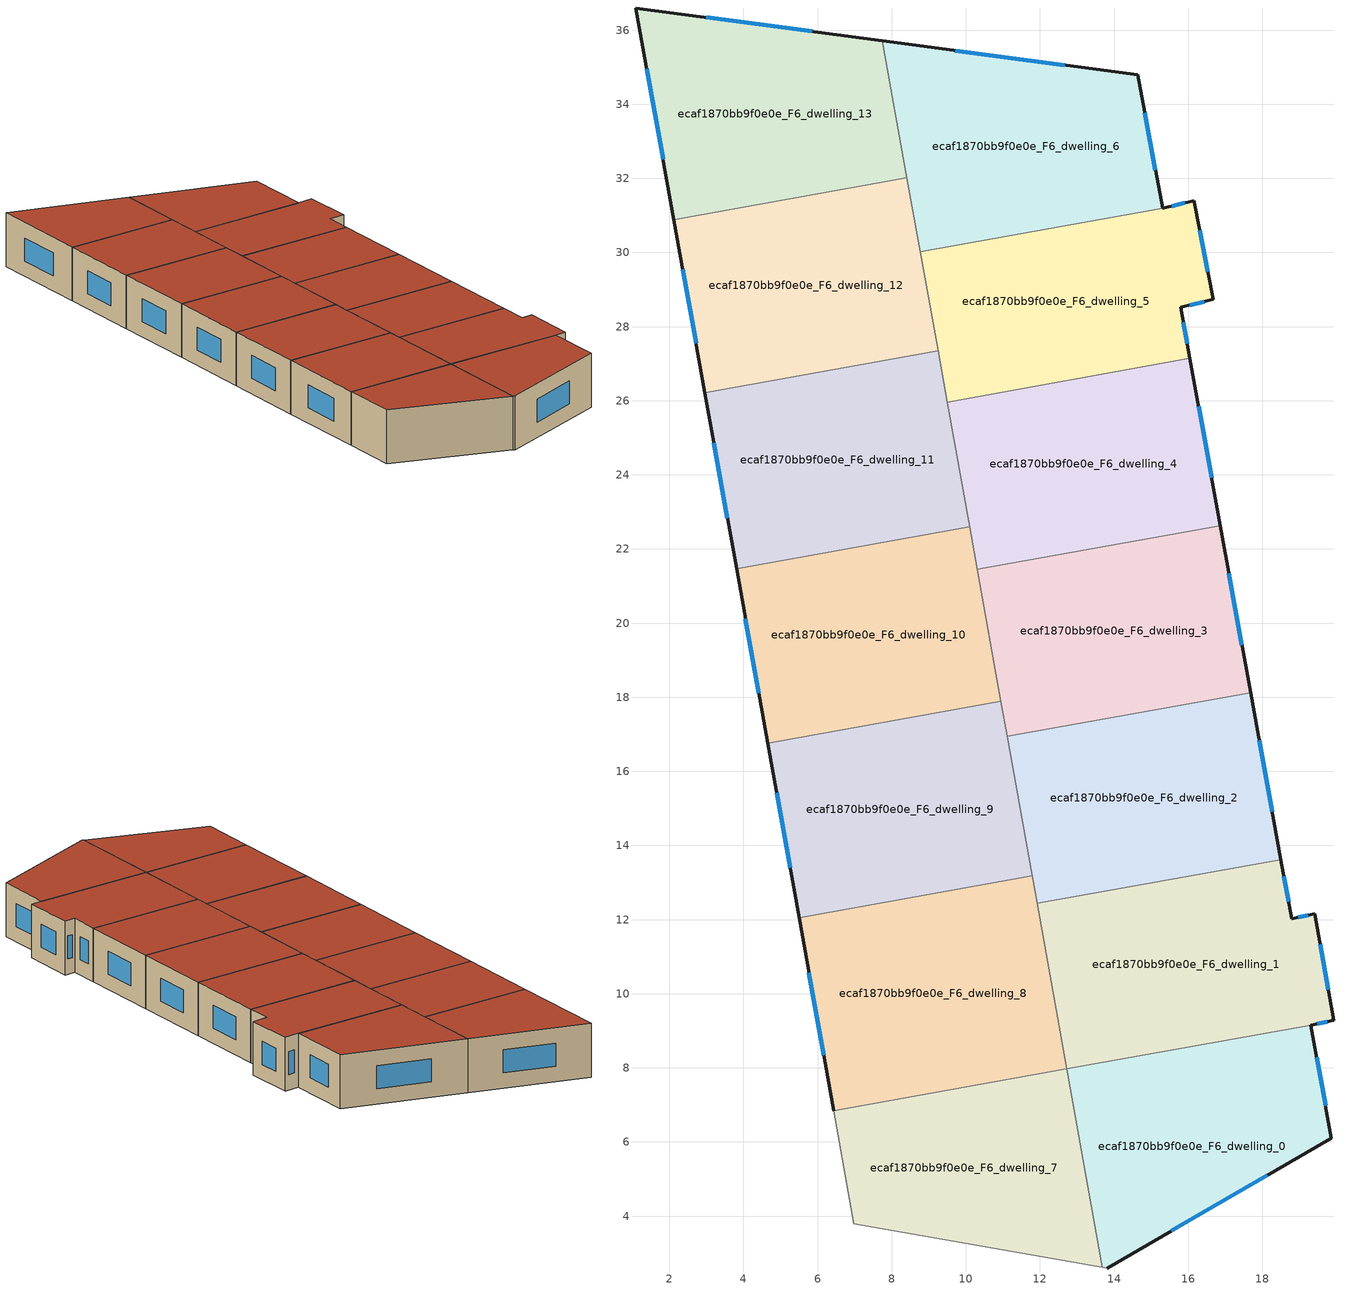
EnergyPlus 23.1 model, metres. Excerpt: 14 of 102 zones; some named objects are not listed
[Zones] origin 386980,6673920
ecaf1870bb9f0e0e_F6_dwelling_0
 floor to ecaf1870bb9f0e0e_F5_dwelling_0 (EU_floor_Construction): 19.31,9.16 19.87,6.11 13.81,2.6 13.68,2.62 12.72,7.97 z18
 wall outside (EU_wall_Construction): 13.81,2.6 19.87,6.11 19.31,9.16 z18:21
 wall to ecaf1870bb9f0e0e_F6_dwelling_7 (EU_wall_Construction): 12.72,7.97 13.68,2.62 z18:21
 wall to ecaf1870bb9f0e0e_F6_dwelling_1 (EU_wall_Construction): 19.31,9.16 12.72,7.97 z18:21
 wall adiabatic (EU_wall_Construction): 13.68,2.62 13.81,2.6 z18:21
 window (EU_Window_Construction): 19.71,6.98 19.47,8.28 / 15.54,3.6 18.14,5.1 z18.86:20.14
 roof outside (EU_roof_Construction): 19.87,6.11 19.31,9.16 12.72,7.97 13.68,2.62 13.81,2.6 z21
ecaf1870bb9f0e0e_F6_dwelling_1
 floor to ecaf1870bb9f0e0e_F5_dwelling_1 (EU_floor_Construction): 18.5,13.62 18.79,12.02 19.42,12.17 19.92,9.28 19.31,9.16 12.72,7.97 11.92,12.44 z18
 wall outside (EU_wall_Construction): 19.31,9.16 19.92,9.28 19.42,12.17 18.79,12.02 18.5,13.62 z18:21
 wall to ecaf1870bb9f0e0e_F6_dwelling_2 (EU_wall_Construction): 18.5,13.62 11.92,12.44 z18:21
 wall to ecaf1870bb9f0e0e_F6_dwelling_8 (EU_wall_Construction): 11.92,12.44 12.72,7.97 z18:21
 window (EU_Window_Construction): 19.49,9.19 19.75,9.25 / 18.71,12.48 18.59,13.16 / 19.24,12.12 18.97,12.06 / 19.78,10.11 19.56,11.34 z18.86:20.14
 roof outside (EU_roof_Construction): 19.92,9.28 19.42,12.17 18.79,12.02 18.5,13.62 11.92,12.44 12.72,7.97 19.31,9.16 z21
ecaf1870bb9f0e0e_F6_dwelling_10
 floor to ecaf1870bb9f0e0e_F5_dwelling_10 (EU_floor_Construction): 10.1,22.6 10.95,17.89 4.66,16.76 3.81,21.47 z18
 wall outside (EU_wall_Construction): 3.81,21.47 4.66,16.76 z18:21
 wall to ecaf1870bb9f0e0e_F6_dwelling_9 (EU_wall_Construction): 4.66,16.76 10.95,17.89 z18:21
 wall to ecaf1870bb9f0e0e_F6_dwelling_11 (EU_wall_Construction): 10.1,22.6 3.81,21.47 z18:21
 wall to ecaf1870bb9f0e0e_F6_dwelling_3 (EU_wall_Construction): 10.95,17.89 10.31,21.45 z18:21
 wall to ecaf1870bb9f0e0e_F6_dwelling_4 (EU_wall_Construction): 10.31,21.45 10.1,22.6 z18:21
 window (EU_Window_Construction): 4.06,20.12 4.42,18.11 z18.86:20.14
 roof outside (EU_roof_Construction): 10.95,17.89 10.1,22.6 3.81,21.47 4.66,16.76 z21
ecaf1870bb9f0e0e_F6_dwelling_11
 floor to ecaf1870bb9f0e0e_F5_dwelling_11 (EU_floor_Construction): 9.25,27.34 10.1,22.6 3.81,21.47 2.96,26.22 z18
 wall outside (EU_wall_Construction): 2.96,26.22 3.81,21.47 z18:21
 wall to ecaf1870bb9f0e0e_F6_dwelling_12 (EU_wall_Construction): 9.25,27.34 2.96,26.22 z18:21
 wall to ecaf1870bb9f0e0e_F6_dwelling_4 (EU_wall_Construction): 10.1,22.6 9.5,25.97 z18:21
 wall to ecaf1870bb9f0e0e_F6_dwelling_5 (EU_wall_Construction): 9.5,25.97 9.25,27.34 z18:21
 window (EU_Window_Construction): 3.21,24.86 3.57,22.83 z18.86:20.14
 roof outside (EU_roof_Construction): 10.1,22.6 9.25,27.34 2.96,26.22 3.81,21.47 z21
ecaf1870bb9f0e0e_F6_dwelling_12
 floor to ecaf1870bb9f0e0e_F5_dwelling_12 (EU_floor_Construction): 8.41,32.01 9.25,27.34 2.96,26.22 2.13,30.88 z18
 wall outside (EU_wall_Construction): 2.13,30.88 2.96,26.22 z18:21
 wall to ecaf1870bb9f0e0e_F6_dwelling_13 (EU_wall_Construction): 8.41,32.01 2.13,30.88 z18:21
 wall to ecaf1870bb9f0e0e_F6_dwelling_5 (EU_wall_Construction): 9.25,27.34 8.77,30.03 z18:21
 wall to ecaf1870bb9f0e0e_F6_dwelling_6 (EU_wall_Construction): 8.77,30.03 8.41,32.01 z18:21
 window (EU_Window_Construction): 2.37,29.55 2.72,27.55 z18.86:20.14
 roof outside (EU_roof_Construction): 9.25,27.34 8.41,32.01 2.13,30.88 2.96,26.22 z21
ecaf1870bb9f0e0e_F6_dwelling_13
 floor to ecaf1870bb9f0e0e_F5_dwelling_13 (EU_floor_Construction): 7.75,35.71 8.41,32.01 2.13,30.88 1.1,36.6 z18
 wall outside (EU_wall_Construction): 7.75,35.71 1.1,36.6 2.13,30.88 z18:21
 wall to ecaf1870bb9f0e0e_F6_dwelling_6 (EU_wall_Construction): 8.41,32.01 7.75,35.71 z18:21
 window (EU_Window_Construction): 1.39,34.96 1.83,32.52 / 5.85,35.96 3,36.34 z18.86:20.14
 roof outside (EU_roof_Construction): 8.41,32.01 7.75,35.71 1.1,36.6 2.13,30.88 z21
ecaf1870bb9f0e0e_F6_dwelling_2
 floor to ecaf1870bb9f0e0e_F5_dwelling_2 (EU_floor_Construction): 17.69,18.12 18.5,13.62 11.92,12.44 11.11,16.94 z18
 wall outside (EU_wall_Construction): 18.5,13.62 17.69,18.12 z18:21
 wall to ecaf1870bb9f0e0e_F6_dwelling_3 (EU_wall_Construction): 17.69,18.12 11.11,16.94 z18:21
 wall to ecaf1870bb9f0e0e_F6_dwelling_9 (EU_wall_Construction): 11.11,16.94 11.79,13.18 z18:21
 wall to ecaf1870bb9f0e0e_F6_dwelling_8 (EU_wall_Construction): 11.79,13.18 11.92,12.44 z18:21
 window (EU_Window_Construction): 18.27,14.91 17.92,16.84 z18.86:20.14
 roof outside (EU_roof_Construction): 18.5,13.62 17.69,18.12 11.11,16.94 11.92,12.44 z21
ecaf1870bb9f0e0e_F6_dwelling_3
 floor to ecaf1870bb9f0e0e_F5_dwelling_3 (EU_floor_Construction): 16.87,22.63 17.69,18.12 11.11,16.94 10.31,21.45 z18
 wall outside (EU_wall_Construction): 17.69,18.12 16.87,22.63 z18:21
 wall to ecaf1870bb9f0e0e_F6_dwelling_4 (EU_wall_Construction): 16.87,22.63 10.31,21.45 z18:21
 wall to ecaf1870bb9f0e0e_F6_dwelling_9 (EU_wall_Construction): 10.95,17.89 11.11,16.94 z18:21
 window (EU_Window_Construction): 17.45,19.41 17.1,21.34 z18.86:20.14
 roof outside (EU_roof_Construction): 17.69,18.12 16.87,22.63 10.31,21.45 11.11,16.94 z21
ecaf1870bb9f0e0e_F6_dwelling_4
 floor to ecaf1870bb9f0e0e_F5_dwelling_4 (EU_floor_Construction): 16.05,27.14 16.87,22.63 10.31,21.45 9.5,25.97 z18
 wall outside (EU_wall_Construction): 16.87,22.63 16.05,27.14 z18:21
 wall to ecaf1870bb9f0e0e_F6_dwelling_5 (EU_wall_Construction): 16.05,27.14 9.5,25.97 z18:21
 window (EU_Window_Construction): 16.63,23.92 16.28,25.85 z18.86:20.14
 roof outside (EU_roof_Construction): 16.87,22.63 16.05,27.14 9.5,25.97 10.31,21.45 z21
ecaf1870bb9f0e0e_F6_dwelling_5
 floor to ecaf1870bb9f0e0e_F5_dwelling_5 (EU_floor_Construction): 16.16,31.35 16.68,28.74 15.8,28.52 16.05,27.14 9.5,25.97 8.77,30.03 15.31,31.2 16.16,31.39 z18
 wall outside (EU_wall_Construction): 16.05,27.14 15.8,28.52 16.68,28.74 16.16,31.35 16.16,31.39 15.31,31.2 z18:21
 wall to ecaf1870bb9f0e0e_F6_dwelling_6 (EU_wall_Construction): 15.31,31.2 8.77,30.03 z18:21
 window (EU_Window_Construction): 15.98,27.53 15.87,28.12 / 15.91,31.34 15.55,31.25 / 16.53,29.48 16.31,30.6 / 16.05,28.58 16.43,28.68 z18.86:20.14
 roof outside (EU_roof_Construction): 16.05,27.14 15.8,28.52 16.68,28.74 16.16,31.35 16.16,31.39 15.31,31.2 8.77,30.03 9.5,25.97 z21
ecaf1870bb9f0e0e_F6_dwelling_6
 floor to ecaf1870bb9f0e0e_F5_dwelling_6 (EU_floor_Construction): 14.63,34.79 15.31,31.2 8.77,30.03 7.75,35.71 z18
 wall outside (EU_wall_Construction): 15.31,31.2 14.63,34.79 7.75,35.71 z18:21
 window (EU_Window_Construction): 12.67,35.06 9.72,35.45 / 15.12,32.23 14.83,33.77 z18.86:20.14
 roof outside (EU_roof_Construction): 15.31,31.2 14.63,34.79 7.75,35.71 8.77,30.03 z21
ecaf1870bb9f0e0e_F6_dwelling_7
 floor to ecaf1870bb9f0e0e_F5_dwelling_7 (EU_floor_Construction): 12.72,7.97 13.68,2.62 6.98,3.79 6.44,6.85 z18
 wall adiabatic (EU_wall_Construction): 6.44,6.85 6.98,3.79 13.68,2.62 z18:21
 wall to ecaf1870bb9f0e0e_F6_dwelling_8 (EU_wall_Construction): 12.72,7.97 6.44,6.85 z18:21
 roof outside (EU_roof_Construction): 13.68,2.62 12.72,7.97 6.44,6.85 6.98,3.79 z21
ecaf1870bb9f0e0e_F6_dwelling_8
 floor to ecaf1870bb9f0e0e_F5_dwelling_8 (EU_floor_Construction): 11.79,13.18 12.72,7.97 6.44,6.85 5.5,12.05 z18
 wall outside (EU_wall_Construction): 5.5,12.05 6.44,6.85 z18:21
 wall to ecaf1870bb9f0e0e_F6_dwelling_9 (EU_wall_Construction): 11.79,13.18 5.5,12.05 z18:21
 window (EU_Window_Construction): 5.77,10.57 6.17,8.33 z18.86:20.14
 roof outside (EU_roof_Construction): 12.72,7.97 11.79,13.18 5.5,12.05 6.44,6.85 z21
ecaf1870bb9f0e0e_F6_dwelling_9
 floor to ecaf1870bb9f0e0e_F5_dwelling_9 (EU_floor_Construction): 10.95,17.89 11.79,13.18 5.5,12.05 4.66,16.76 z18
 wall outside (EU_wall_Construction): 4.66,16.76 5.5,12.05 z18:21
 window (EU_Window_Construction): 4.9,15.42 5.26,13.4 z18.86:20.14
 roof outside (EU_roof_Construction): 11.79,13.18 10.95,17.89 4.66,16.76 5.5,12.05 z21
[Building]
EU S2 Campaign: North Axis=0; Terrain=City; Solar Distribution=FullExterior
[Site:Location]
Helsinki-Vantaa.AP: Latitude=60.317; Longitude=24.963; Time Zone=2; Elevation=54.6
[SizingPeriod:WeatherFileDays]
AnnualSizingPeriod: Begin Month=1; Begin Day of Month=1; End Month=12; End Day of Month=31; Day of Week for Start Day=Monday; Use Weather File Daylight Saving Period=No; Use Weather File Rain and Snow Indicators=No
[MATERIAL]
EU_InternalMass_Material: Roughness=MediumRough; Thickness=0.1; Conductivity=1; Density=1800; Specific Heat=900; Thermal Absorptance=0.9; Solar Absorptance=0.7; Visible Absorptance=0.7
[MATERIAL:NOMASS] Roughness=MediumRough; Thermal Absorptance=0.9; Solar Absorptance=0.7; Visible Absorptance=0.7
Name | Thermal Resistance
EU_wall_NoMass | 1.10183
EU_roof_NoMass; EU_floor_NoMass | 1.70606
[WINDOWMATERIAL:SIMPLEGLAZINGSYSTEM]
EU_Window_SimpleGlazing: UFactor=3.11035; Solar Heat Gain Coefficient=0.8; Visible Transmittance=0.8
[CONSTRUCTION]
EU_wall_Construction: EU_wall_NoMass
EU_roof_Construction: EU_roof_NoMass
EU_floor_Construction: EU_floor_NoMass
EU_Window_Construction: EU_Window_SimpleGlazing
EU_InternalMass_Construction: EU_InternalMass_Material
[ZONE] Type=1; Multiplier=1; Ceiling Height=autocalculate; Floor Area=autocalculate; Part of Total Floor Area=Yes
Name | Volume
ecaf1870bb9f0e0e_F6_dwelling_0 | 86.6375
ecaf1870bb9f0e0e_F6_dwelling_1 | 96.6255
ecaf1870bb9f0e0e_F6_dwelling_10; ecaf1870bb9f0e0e_F6_dwelling_9 | 91.6494
ecaf1870bb9f0e0e_F6_dwelling_11 | 92.4346
ecaf1870bb9f0e0e_F6_dwelling_12 | 90.8599
ecaf1870bb9f0e0e_F6_dwelling_13 | 91.6472
ecaf1870bb9f0e0e_F6_dwelling_2 | 91.6487
ecaf1870bb9f0e0e_F6_dwelling_3 | 91.6501
ecaf1870bb9f0e0e_F6_dwelling_4 | 91.6458
ecaf1870bb9f0e0e_F6_dwelling_5 | 89.4932
ecaf1870bb9f0e0e_F6_dwelling_6 | 93.7764
ecaf1870bb9f0e0e_F6_dwelling_7 | 81.8723
ecaf1870bb9f0e0e_F6_dwelling_8 | 101.423
[INTERNALMASS] Construction=EU_InternalMass_Construction
Name | Zone or ZoneList | Surface Area
ecaf1870bb9f0e0e_F6_dwelling_0_EU_InternalMass | ecaf1870bb9f0e0e_F6_dwelling_0 | 28.8793
ecaf1870bb9f0e0e_F6_dwelling_1_EU_InternalMass | ecaf1870bb9f0e0e_F6_dwelling_1 | 32.2088
ecaf1870bb9f0e0e_F6_dwelling_2_EU_InternalMass | ecaf1870bb9f0e0e_F6_dwelling_2 | 30.5493
ecaf1870bb9f0e0e_F6_dwelling_3_EU_InternalMass | ecaf1870bb9f0e0e_F6_dwelling_3 | 30.5499
ecaf1870bb9f0e0e_F6_dwelling_4_EU_InternalMass | ecaf1870bb9f0e0e_F6_dwelling_4 | 30.5486
ecaf1870bb9f0e0e_F6_dwelling_5_EU_InternalMass | ecaf1870bb9f0e0e_F6_dwelling_5 | 29.8313
ecaf1870bb9f0e0e_F6_dwelling_6_EU_InternalMass | ecaf1870bb9f0e0e_F6_dwelling_6 | 31.2589
ecaf1870bb9f0e0e_F6_dwelling_7_EU_InternalMass | ecaf1870bb9f0e0e_F6_dwelling_7 | 27.2909
ecaf1870bb9f0e0e_F6_dwelling_8_EU_InternalMass | ecaf1870bb9f0e0e_F6_dwelling_8 | 33.8077
ecaf1870bb9f0e0e_F6_dwelling_9_EU_InternalMass | ecaf1870bb9f0e0e_F6_dwelling_9 | 30.5496
ecaf1870bb9f0e0e_F6_dwelling_10_EU_InternalMass | ecaf1870bb9f0e0e_F6_dwelling_10 | 30.5496
ecaf1870bb9f0e0e_F6_dwelling_11_EU_InternalMass | ecaf1870bb9f0e0e_F6_dwelling_11 | 30.8118
ecaf1870bb9f0e0e_F6_dwelling_12_EU_InternalMass | ecaf1870bb9f0e0e_F6_dwelling_12 | 30.2867
ecaf1870bb9f0e0e_F6_dwelling_13_EU_InternalMass | ecaf1870bb9f0e0e_F6_dwelling_13 | 30.5493
[OTHEREQUIPMENT] Fuel Type=Electricity; Design Level Calculation Method=Watts/Area; Power per Zone Floor Area=1; Fraction Latent=0; Fraction Radiant=0; Fraction Lost=0; Carbon Dioxide Generation Rate=0; EndUse Subcategory=EU_Step8_InternalGains
Name | Zone or ZoneList or Space or SpaceList | Schedule
EU_Step8_InternalGain_ecaf1870bb9f0e0e_F6_dwelling_0_f000 | ecaf1870bb9f0e0e_F6_dwelling_0 | EU_Step8_GainSchedule_ecaf1870bb9f0e0e_F6_dwelling_0_f000
EU_Step8_InternalGain_ecaf1870bb9f0e0e_F6_dwelling_1_f000 | ecaf1870bb9f0e0e_F6_dwelling_1 | EU_Step8_GainSchedule_ecaf1870bb9f0e0e_F6_dwelling_1_f000
EU_Step8_InternalGain_ecaf1870bb9f0e0e_F6_dwelling_2_f000 | ecaf1870bb9f0e0e_F6_dwelling_2 | EU_Step8_GainSchedule_ecaf1870bb9f0e0e_F6_dwelling_2_f000
EU_Step8_InternalGain_ecaf1870bb9f0e0e_F6_dwelling_3_f000 | ecaf1870bb9f0e0e_F6_dwelling_3 | EU_Step8_GainSchedule_ecaf1870bb9f0e0e_F6_dwelling_3_f000
EU_Step8_InternalGain_ecaf1870bb9f0e0e_F6_dwelling_4_f000 | ecaf1870bb9f0e0e_F6_dwelling_4 | EU_Step8_GainSchedule_ecaf1870bb9f0e0e_F6_dwelling_4_f000
EU_Step8_InternalGain_ecaf1870bb9f0e0e_F6_dwelling_5_f000 | ecaf1870bb9f0e0e_F6_dwelling_5 | EU_Step8_GainSchedule_ecaf1870bb9f0e0e_F6_dwelling_5_f000
EU_Step8_InternalGain_ecaf1870bb9f0e0e_F6_dwelling_6_f000 | ecaf1870bb9f0e0e_F6_dwelling_6 | EU_Step8_GainSchedule_ecaf1870bb9f0e0e_F6_dwelling_6_f000
EU_Step8_InternalGain_ecaf1870bb9f0e0e_F6_dwelling_7_f000 | ecaf1870bb9f0e0e_F6_dwelling_7 | EU_Step8_GainSchedule_ecaf1870bb9f0e0e_F6_dwelling_7_f000
EU_Step8_InternalGain_ecaf1870bb9f0e0e_F6_dwelling_8_f000 | ecaf1870bb9f0e0e_F6_dwelling_8 | EU_Step8_GainSchedule_ecaf1870bb9f0e0e_F6_dwelling_8_f000
EU_Step8_InternalGain_ecaf1870bb9f0e0e_F6_dwelling_9_f000 | ecaf1870bb9f0e0e_F6_dwelling_9 | EU_Step8_GainSchedule_ecaf1870bb9f0e0e_F6_dwelling_9_f000
EU_Step8_InternalGain_ecaf1870bb9f0e0e_F6_dwelling_10_f000 | ecaf1870bb9f0e0e_F6_dwelling_10 | EU_Step8_GainSchedule_ecaf1870bb9f0e0e_F6_dwelling_10_f000
EU_Step8_InternalGain_ecaf1870bb9f0e0e_F6_dwelling_11_f000 | ecaf1870bb9f0e0e_F6_dwelling_11 | EU_Step8_GainSchedule_ecaf1870bb9f0e0e_F6_dwelling_11_f000
EU_Step8_InternalGain_ecaf1870bb9f0e0e_F6_dwelling_12_f000 | ecaf1870bb9f0e0e_F6_dwelling_12 | EU_Step8_GainSchedule_ecaf1870bb9f0e0e_F6_dwelling_12_f000
EU_Step8_InternalGain_ecaf1870bb9f0e0e_F6_dwelling_13_f000 | ecaf1870bb9f0e0e_F6_dwelling_13 | EU_Step8_GainSchedule_ecaf1870bb9f0e0e_F6_dwelling_13_f000
[ZONEVENTILATION:DESIGNFLOWRATE] Schedule=EU_AlwaysOn; Design Flow Rate Calculation Method=AirChanges/Hour; Air Changes per Hour=0.756316; Ventilation Type=Natural; Fan Pressure Rise=0; Fan Total Efficiency=1; Constant Term Coefficient=1; Temperature Term Coefficient=0; Velocity Term Coefficient=0; Velocity Squared Term Coefficient=0; Minimum Indoor Temperature=-100; Maximum Indoor Temperature=100; Delta Temperature=-100; Minimum Outdoor Temperature=-100; Maximum Outdoor Temperature=100; Maximum Wind Speed=40
Name | Zone or ZoneList or Space or SpaceList
EU_ConstantAir_ecaf1870bb9f0e0e_F6_dwelling_0 | ecaf1870bb9f0e0e_F6_dwelling_0
EU_ConstantAir_ecaf1870bb9f0e0e_F6_dwelling_1 | ecaf1870bb9f0e0e_F6_dwelling_1
EU_ConstantAir_ecaf1870bb9f0e0e_F6_dwelling_2 | ecaf1870bb9f0e0e_F6_dwelling_2
EU_ConstantAir_ecaf1870bb9f0e0e_F6_dwelling_3 | ecaf1870bb9f0e0e_F6_dwelling_3
EU_ConstantAir_ecaf1870bb9f0e0e_F6_dwelling_4 | ecaf1870bb9f0e0e_F6_dwelling_4
EU_ConstantAir_ecaf1870bb9f0e0e_F6_dwelling_5 | ecaf1870bb9f0e0e_F6_dwelling_5
EU_ConstantAir_ecaf1870bb9f0e0e_F6_dwelling_6 | ecaf1870bb9f0e0e_F6_dwelling_6
EU_ConstantAir_ecaf1870bb9f0e0e_F6_dwelling_7 | ecaf1870bb9f0e0e_F6_dwelling_7
EU_ConstantAir_ecaf1870bb9f0e0e_F6_dwelling_8 | ecaf1870bb9f0e0e_F6_dwelling_8
EU_ConstantAir_ecaf1870bb9f0e0e_F6_dwelling_9 | ecaf1870bb9f0e0e_F6_dwelling_9
EU_ConstantAir_ecaf1870bb9f0e0e_F6_dwelling_10 | ecaf1870bb9f0e0e_F6_dwelling_10
EU_ConstantAir_ecaf1870bb9f0e0e_F6_dwelling_11 | ecaf1870bb9f0e0e_F6_dwelling_11
EU_ConstantAir_ecaf1870bb9f0e0e_F6_dwelling_12 | ecaf1870bb9f0e0e_F6_dwelling_12
EU_ConstantAir_ecaf1870bb9f0e0e_F6_dwelling_13 | ecaf1870bb9f0e0e_F6_dwelling_13
[HVACTEMPLATE:ZONE:IDEALLOADSAIRSYSTEM] System Availability Schedule=EU_AlwaysOn; Maximum Heating Supply Air Temperature=50; Minimum Cooling Supply Air Temperature=13; Maximum Heating Supply Air Humidity Ratio=0.0156; Minimum Cooling Supply Air Humidity Ratio=0.0077; Heating Limit=NoLimit; Cooling Limit=NoLimit; Heating Availability Schedule=EU_AlwaysOn; Cooling Availability Schedule=EU_CoolingOff; Dehumidification Control Type=ConstantSensibleHeatRatio; Cooling Sensible Heat Ratio=0.7; Dehumidification Setpoint=60; Humidification Control Type=None; Humidification Setpoint=30; Outdoor Air Method=None; Outdoor Air Flow Rate per Person=0.00944; Outdoor Air Flow Rate per Zone Floor Area=0; Outdoor Air Flow Rate per Zone=0; Demand Controlled Ventilation Type=None; Outdoor Air Economizer Type=NoEconomizer; Heat Recovery Type=None; Sensible Heat Recovery Effectiveness=0.7; Latent Heat Recovery Effectiveness=0.65
Name | Template Thermostat
ecaf1870bb9f0e0e_F6_dwelling_0 | EU_HeatOnly_ecaf1870bb9f0e0e_F6_dwelling_0
ecaf1870bb9f0e0e_F6_dwelling_1 | EU_HeatOnly_ecaf1870bb9f0e0e_F6_dwelling_1
ecaf1870bb9f0e0e_F6_dwelling_2 | EU_HeatOnly_ecaf1870bb9f0e0e_F6_dwelling_2
ecaf1870bb9f0e0e_F6_dwelling_3 | EU_HeatOnly_ecaf1870bb9f0e0e_F6_dwelling_3
ecaf1870bb9f0e0e_F6_dwelling_4 | EU_HeatOnly_ecaf1870bb9f0e0e_F6_dwelling_4
ecaf1870bb9f0e0e_F6_dwelling_5 | EU_HeatOnly_ecaf1870bb9f0e0e_F6_dwelling_5
ecaf1870bb9f0e0e_F6_dwelling_6 | EU_HeatOnly_ecaf1870bb9f0e0e_F6_dwelling_6
ecaf1870bb9f0e0e_F6_dwelling_7 | EU_HeatOnly_ecaf1870bb9f0e0e_F6_dwelling_7
ecaf1870bb9f0e0e_F6_dwelling_8 | EU_HeatOnly_ecaf1870bb9f0e0e_F6_dwelling_8
ecaf1870bb9f0e0e_F6_dwelling_9 | EU_HeatOnly_ecaf1870bb9f0e0e_F6_dwelling_9
ecaf1870bb9f0e0e_F6_dwelling_10 | EU_HeatOnly_ecaf1870bb9f0e0e_F6_dwelling_10
ecaf1870bb9f0e0e_F6_dwelling_11 | EU_HeatOnly_ecaf1870bb9f0e0e_F6_dwelling_11
ecaf1870bb9f0e0e_F6_dwelling_12 | EU_HeatOnly_ecaf1870bb9f0e0e_F6_dwelling_12
ecaf1870bb9f0e0e_F6_dwelling_13 | EU_HeatOnly_ecaf1870bb9f0e0e_F6_dwelling_13
[SIZING:ZONE] Zone Cooling Design Supply Air Temperature Input Method=SupplyAirTemperature; Zone Cooling Design Supply Air Temperature=13; Zone Heating Design Supply Air Temperature Input Method=SupplyAirTemperature; Zone Heating Design Supply Air Temperature=50; Zone Cooling Design Supply Air Humidity Ratio=0.008; Zone Heating Design Supply Air Humidity Ratio=0.008; Cooling Design Air Flow Method=DesignDay; Cooling Design Air Flow Rate=0; Cooling Minimum Air Flow per Zone Floor Area=0.000762; Cooling Minimum Air Flow=0; Cooling Minimum Air Flow Fraction=0.2; Heating Design Air Flow Method=DesignDay; Heating Design Air Flow Rate=0; Heating Maximum Air Flow per Zone Floor Area=0.002032; Heating Maximum Air Flow=0.141576; Heating Maximum Air Flow Fraction=0.3; Account for Dedicated Outdoor Air System=No; Dedicated Outdoor Air System Control Strategy=NeutralSupplyAir; Dedicated Outdoor Air Low Setpoint Temperature for Design=autosize; Dedicated Outdoor Air High Setpoint Temperature for Design=autosize; Zone Load Sizing Method=Sensible Load Only No Latent Load; Zone Latent Cooling Design Supply Air Humidity Ratio Input Method=HumidityRatioDifference; Zone Cooling Design Supply Air Humidity Ratio Difference=0.005; Zone Latent Heating Design Supply Air Humidity Ratio Input Method=HumidityRatioDifference; Zone Humidification Design Supply Air Humidity Ratio Difference=0.005
ecaf1870bb9f0e0e_F6_dwelling_0; ecaf1870bb9f0e0e_F6_dwelling_1; ecaf1870bb9f0e0e_F6_dwelling_2; ecaf1870bb9f0e0e_F6_dwelling_3; ecaf1870bb9f0e0e_F6_dwelling_4; ecaf1870bb9f0e0e_F6_dwelling_5; ecaf1870bb9f0e0e_F6_dwelling_6; ecaf1870bb9f0e0e_F6_dwelling_7; ecaf1870bb9f0e0e_F6_dwelling_8; ecaf1870bb9f0e0e_F6_dwelling_9; ecaf1870bb9f0e0e_F6_dwelling_10; ecaf1870bb9f0e0e_F6_dwelling_11; ecaf1870bb9f0e0e_F6_dwelling_12; ecaf1870bb9f0e0e_F6_dwelling_13
[SCHEDULE:CONSTANT]
Name | Hourly Value
EU_AlwaysOn | 1
EU_CoolingOff | 0
[SCHEDULE:FILE] Column Number=1; Rows to Skip at Top=0; Number of Hours of Data=8760; Column Separator=Comma; Interpolate to Timestep=No; Minutes per Item=60; Adjust Schedule for Daylight Savings=Yes
Name | File
EU_Step8_GainSchedule_ecaf1870bb9f0e0e_F6_dwelling_0_f000 | ../../schedules/ecaf1870bb9f0e0e/ecaf1870bb9f0e0e_F6_dwelling_0_f000_gain.csv
EU_Step8_GainSchedule_ecaf1870bb9f0e0e_F6_dwelling_1_f000 | ../../schedules/ecaf1870bb9f0e0e/ecaf1870bb9f0e0e_F6_dwelling_1_f000_gain.csv
EU_Step8_GainSchedule_ecaf1870bb9f0e0e_F6_dwelling_2_f000 | ../../schedules/ecaf1870bb9f0e0e/ecaf1870bb9f0e0e_F6_dwelling_2_f000_gain.csv
EU_Step8_GainSchedule_ecaf1870bb9f0e0e_F6_dwelling_3_f000 | ../../schedules/ecaf1870bb9f0e0e/ecaf1870bb9f0e0e_F6_dwelling_3_f000_gain.csv
EU_Step8_GainSchedule_ecaf1870bb9f0e0e_F6_dwelling_4_f000 | ../../schedules/ecaf1870bb9f0e0e/ecaf1870bb9f0e0e_F6_dwelling_4_f000_gain.csv
EU_Step8_GainSchedule_ecaf1870bb9f0e0e_F6_dwelling_5_f000 | ../../schedules/ecaf1870bb9f0e0e/ecaf1870bb9f0e0e_F6_dwelling_5_f000_gain.csv
EU_Step8_GainSchedule_ecaf1870bb9f0e0e_F6_dwelling_6_f000 | ../../schedules/ecaf1870bb9f0e0e/ecaf1870bb9f0e0e_F6_dwelling_6_f000_gain.csv
EU_Step8_GainSchedule_ecaf1870bb9f0e0e_F6_dwelling_7_f000 | ../../schedules/ecaf1870bb9f0e0e/ecaf1870bb9f0e0e_F6_dwelling_7_f000_gain.csv
EU_Step8_GainSchedule_ecaf1870bb9f0e0e_F6_dwelling_8_f000 | ../../schedules/ecaf1870bb9f0e0e/ecaf1870bb9f0e0e_F6_dwelling_8_f000_gain.csv
EU_Step8_GainSchedule_ecaf1870bb9f0e0e_F6_dwelling_9_f000 | ../../schedules/ecaf1870bb9f0e0e/ecaf1870bb9f0e0e_F6_dwelling_9_f000_gain.csv
EU_Step8_GainSchedule_ecaf1870bb9f0e0e_F6_dwelling_10_f000 | ../../schedules/ecaf1870bb9f0e0e/ecaf1870bb9f0e0e_F6_dwelling_10_f000_gain.csv
EU_Step8_GainSchedule_ecaf1870bb9f0e0e_F6_dwelling_11_f000 | ../../schedules/ecaf1870bb9f0e0e/ecaf1870bb9f0e0e_F6_dwelling_11_f000_gain.csv
EU_Step8_GainSchedule_ecaf1870bb9f0e0e_F6_dwelling_12_f000 | ../../schedules/ecaf1870bb9f0e0e/ecaf1870bb9f0e0e_F6_dwelling_12_f000_gain.csv
EU_Step8_GainSchedule_ecaf1870bb9f0e0e_F6_dwelling_13_f000 | ../../schedules/ecaf1870bb9f0e0e/ecaf1870bb9f0e0e_F6_dwelling_13_f000_gain.csv
